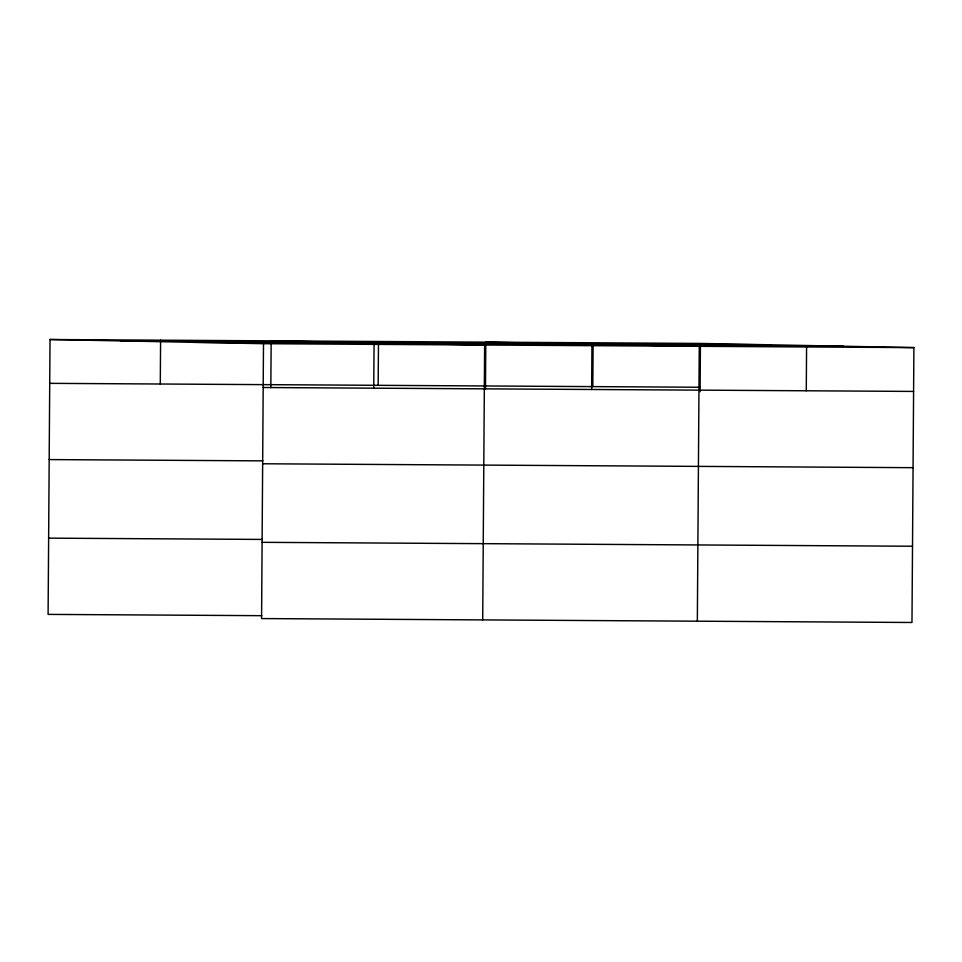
<?xml version="1.0" encoding="UTF-8"?>
<svg xmlns="http://www.w3.org/2000/svg" width="962" height="962" viewBox="0 0 962 962"><rect width="100%" height="100%" fill="white"/><g stroke="black" fill="none" stroke-linecap="round" stroke-linejoin="round"><path stroke-width="1.44" d="M50.024 339.514L263.492 343.699L261.568 618.566L911.976 622.486L913.9 347.607L700.432 343.434L50.024 339.514L48.1 614.393L261.772 615.68M160.281 384.006L160.594 340.187M270.827 387.662L271.152 342.304M373.749 388.179L374.062 344.36M378.174 385.317L378.463 344.408M482.708 619.901L484.632 345.021L271.164 340.849M485.473 388.949L485.798 342.135L699.266 346.32L697.342 621.187M591.642 389.49L591.943 345.671M592.808 386.604L593.109 344.24M700.096 391.738L700.408 346.344M806.276 390.788L806.577 346.957M120.466 340.897L770.875 344.805M193.037 342.316L843.458 346.224M263.492 343.699L913.9 347.607M49.711 383.345L700.132 387.253M263.179 387.518L913.599 391.426M49.182 459.583L262.854 460.87M262.65 463.768L913.058 467.676M48.629 538.143L262.301 539.429M262.097 542.327L912.517 546.236"/></g></svg>
